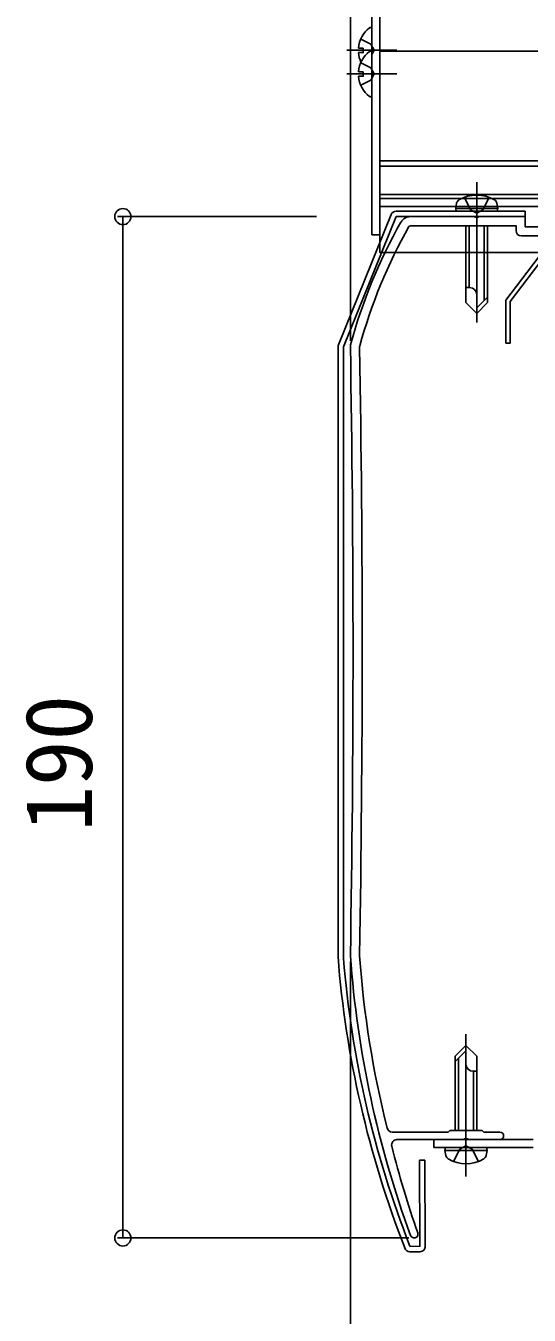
# Model space of a CAD drawing. Units: millimetres, scale not verified. Extents: x -1225 to 1225, y -1820 to 1812.
# Drawn here: x -760.9 to -667.4, y -1013.3 to -773.4 of the extents above; entities that cross this region are included whole.
import ezdxf
from ezdxf.enums import TextEntityAlignment as Align

# ---------------------------------------------------------------- set-up
doc = ezdxf.new("R2010")
doc.units = ezdxf.units.MM
doc.header["$LTSCALE"] = 10
for name, color, linetype in [('0-3_YKK_11', 7, 'Continuous'), ('0-4_YKK_12', 2, 'Continuous'), ('0-5_YKK_13', 4, 'Continuous'), ('0-7_YKK_D', 6, 'Continuous')]:
    doc.layers.add(name, color=color, linetype=linetype)
doc.styles.add('ＭＳ ゴシック', font='')
doc.styles.get('ＭＳ ゴシック').set_extended_font_data('MS Gothic')

msp = doc.modelspace()

# ---------------------------------------------------------------- linework, layer by layer
at = {"layer": '0-3_YKK_11'}
msp.add_line((-688.73, -998.9), (-688.73, -998.9), dxfattribs=at)
for points in [[(-689.7, -810.75), (-689.44, -810.6), (-669.8, -810.6), (-669.8, -811.5)], [(-620.7, -810.8), (-644.64, -810.8), (-644.83, -810.92), (-645.37, -810.92), (-645.56, -810.8), (-668.1, -810.8), (-668.1, -808.9), (-676.64, -808.9), (-676.83, -809.02), (-677.37, -809.02), (-677.56, -808.9), (-689.44, -808.9)], [(-668.8, -812.5), (-620.99, -812.5), (-619.39, -814.1), (-618.89, -813.6)], [(-672.8, -979.2), (-675.8, -979.2), (-676.1, -978.9), (-682.1, -978.9), (-682.4, -979.2), (-692.8, -979.2)], [(-691.93, -980.6), (-679.56, -980.6), (-679.37, -980.48), (-678.83, -980.48), (-678.64, -980.6), (-672.8, -980.6)]]:
    msp.add_lwpolyline(points, dxfattribs=at)
for centre, radius, start, end in [((-604.08, -859.03), 100, 150.5822, 164.7678), ((-689.44, -810.9), 2, 90, 150.5822), ((-604.08, -859.03), 98.3, 150.5822, 164.6256), ((-668.8, -811.5), 1, 180, 270), ((-699.6, -833.02), 1, 164.7677, 181.0069), ((-3921.53, -889.65), 3221.43, 358.9913, 1.00697), ((-3921.58, -889.65), 3223.18, 358.99269, 1.00262), ((-697.89, -833.24), 1, 164.6256, 181.0026), ((-699.6, -946.38), 1, 178.9913, 184.1603), ((-510.1, -932.6), 191, 184.1602, 200.1625), ((-697.9, -946.33), 1, 178.9927, 184.1836), ((-510.1, -932.6), 189.3, 184.1835, 194.0145), ((-692.8, -978.2), 1, 194.0145, 270), ((-691.93, -981.6), 1, 90, 194.0647), ((-672.8, -979.9), 0.7, 270, 90), ((-518.3, -938.1), 180, 194.0647, 199.4219), ((-688.73, -998.19), 0.71, 200.1625, 270), ((-688.73, -998.19), 0.71, 270, 19.4219)]:
    msp.add_arc(centre, radius, start, end, dxfattribs=at)
at = {"layer": '0-4_YKK_12'}
for p, q in [((-695.1, -735.76), (-695.1, -807.01)), ((-695.1, -778.15), (-325.55, -778.15)), ((-695.1, -798.51), (-325.55, -798.51)), ((-695.1, -799.51), (-325.55, -799.51))]:
    msp.add_line(p, q, dxfattribs=at)
for points in [[(-695.1, -805.51), (-656.1, -805.51), (-325.55, -805.51)], [(-695.1, -807.01), (-624.97, -807.01), (-325.55, -807.01)]]:
    msp.add_lwpolyline(points, dxfattribs=at)
at = {"layer": '0-5_YKK_13'}
for p, q in [((-696.6, -734.5), (-696.6, -812.31)), ((-696.6, -781.95), (-696.6, -774)), ((-698.68, -775.9), (-696.81, -776.83)), ((-696.81, -776.83), (-696.2, -777.97)), ((-691.93, -777.97), (-701.27, -777.97)), ((-699.08, -777.55), (-698.2, -777.55)), ((-696.6, -778.72), (-696.2, -777.97)), ((-696.6, -786.35), (-696.6, -778.4)), ((-699.08, -781.95), (-698.2, -781.95)), ((-698.68, -780.05), (-698.52, -779.97)), ((-698.68, -780.3), (-696.81, -781.23)), ((-696.81, -781.23), (-696.2, -782.37)), ((-691.93, -782.37), (-701.27, -782.37)), ((-677.1, -802.5), (-677.1, -828.61)), ((-695.1, -804.81), (-325.55, -804.81)), ((-679.4, -805.32), (-678.25, -807.63)), ((-677.1, -805.1), (-677.1, -811.69)), ((-674.8, -805.32), (-675.96, -807.63)), ((-668.1, -807.9), (-692.1, -807.9)), ((-681.01, -807.4), (-680.84, -806.42)), ((-673.19, -807.4), (-681.01, -807.4)), ((-681.01, -807.4), (-680.92, -807.9)), ((-673.28, -807.9), (-680.92, -807.9)), ((-678.25, -807.63), (-677.1, -808.24)), ((-675.96, -807.63), (-677.1, -808.24)), ((-673.19, -807.4), (-673.36, -806.42)), ((-673.19, -807.4), (-673.28, -807.9)), ((-668.1, -807.9), (-668.1, -808.9)), ((-693.03, -808.52), (-702.82, -832.75)), ((-692.1, -808.9), (-701.89, -833.13)), ((-668.1, -808.9), (-692.1, -808.9)), ((-679.1, -810.6), (-679.1, -824.9)), ((-678.5, -810.6), (-678.5, -822.1)), ((-675.7, -810.6), (-675.7, -824.5)), ((-675.1, -824.9), (-675.1, -810.6)), ((-662.6, -812.5), (-671.68, -824.44)), ((-670.88, -824.71), (-662.2, -813.3)), ((-678.43, -822.1), (-679.1, -822.1)), ((-679.1, -824.9), (-677.1, -826.9)), ((-677.1, -826.9), (-677.1, -823.43)), ((-675.1, -823.9), (-677.1, -825.9)), ((-675.1, -824.9), (-677.1, -826.9)), ((-702.89, -946.41), (-702.89, -833.13)), ((-701.89, -946.71), (-701.89, -833.13)), ((-679.1, -987.44), (-679.1, -960.96)), ((-681.1, -965.1), (-679.1, -963.1)), ((-681.1, -966.1), (-679.1, -964.1)), ((-677.1, -965.1), (-679.1, -963.1)), ((-679.1, -963.1), (-679.1, -966.56)), ((-681.1, -965.1), (-681.1, -978.8)), ((-680.5, -978.8), (-680.5, -965.5)), ((-677.1, -978.8), (-677.1, -965.1)), ((-677.77, -967.9), (-677.1, -967.9)), ((-677.7, -978.8), (-677.7, -967.9)), ((-685.1, -980.6), (-666.6, -980.6)), ((-685.1, -982.1), (-685.1, -980.6)), ((-685.1, -980.6), (-666.6, -980.6)), ((-685.1, -982.1), (-685.1, -980.6)), ((-685.1, -982.1), (-666.6, -982.1)), ((-685.1, -982.1), (-666.6, -982.1)), ((-683.01, -982.6), (-682.84, -983.57)), ((-675.28, -982.1), (-682.92, -982.1)), ((-681.4, -984.68), (-680.25, -982.36)), ((-680.25, -982.36), (-679.1, -981.75)), ((-677.96, -982.36), (-679.1, -981.75)), ((-676.8, -984.68), (-677.96, -982.36)), ((-675.19, -982.6), (-675.36, -983.57)), ((-675.19, -982.6), (-675.28, -982.1)), ((-687.74, -984.45), (-686.74, -984.44)), ((-686.66, -1000.44), (-686.74, -984.44)), ((-689.52, -1001.46), (-687.65, -1001.45))]:
    msp.add_line(p, q, dxfattribs=at)
for points in [[(-696.6, -734.5), (-695.1, -734.5), (-695.1, -812.31), (-696.6, -812.31)], [(-699.08, -778.4), (-698.2, -778.4), (-698.2, -777.55)], [(-699.08, -782.8), (-698.2, -782.8), (-698.2, -781.95)], [(-698.68, -784.45), (-696.81, -783.52), (-696.2, -782.37)], [(-325.55, -815.61), (-695.1, -815.61), (-695.1, -804.81)], [(-671.68, -824.44), (-671.68, -832.44), (-670.88, -832.44), (-670.88, -824.71)], [(-675.19, -982.6), (-683.01, -982.6), (-682.92, -982.1)], [(-689.52, -1000.46), (-687.66, -1000.45), (-687.74, -984.45)]]:
    msp.add_lwpolyline(points, dxfattribs=at)
for centre, radius, start, end in [((-693.8, -777.97), 5.3, 127.7141, 175.4006), ((-696.87, -774), 0.274, 0, 127.7141), ((-693.8, -782.37), 5.3, 127.7141, 175.4006), ((-693.8, -777.97), 5.3, 184.5994, 204.5289), ((-696.87, -778.4), 0.274, 0, 127.7141), ((-693.8, -782.37), 5.3, 184.5994, 232.2859), ((-696.87, -786.35), 0.274, 232.2859, 0), ((-679.95, -806.58), 0.9, 120.6359, 170), ((-677.1, -811.4), 6.5, 59.3641, 120.6359), ((-674.25, -806.58), 0.9, 10, 59.3641), ((-692.1, -808.9), 1, 90, 158), ((-678.43, -823.43), 1.33, 0, 90), ((-701.89, -833.13), 1, 158, 180), ((-700.89, -946.41), 2, 180, 184.4768), ((-513.6, -931.75), 189.87, 184.4768, 201.3148), ((-699.89, -946.71), 2, 180, 184.6603), ((-512.64, -931.44), 189.87, 184.6603, 201.3148), ((-677.77, -966.56), 1.33, 180, 270), ((-681.95, -983.42), 0.9, 190, 239.3641), ((-679.1, -978.6), 6.5, 239.3641, 300.6359), ((-676.25, -983.42), 0.9, 300.6359, 350), ((-689.52, -1000.46), 1, 197.8117, 270.311), ((-687.66, -1000.45), 1, 270.311, 0.311)]:
    msp.add_arc(centre, radius, start, end, dxfattribs=at)
at = {"layer": '0-7_YKK_D'}
for p, q in [((-700.6, -832.04), (-700.6, -653.5)), ((-700.6, -832.04), (-700.6, -693.5)), ((-706.89, -808.9), (-743.89, -808.9)), ((-742.89, -808.9), (-742.89, -998.9)), ((-700.6, -947.45), (-700.6, -1722.26)), ((-689.73, -998.9), (-743.89, -998.9))]:
    msp.add_line(p, q, dxfattribs=at)
for centre in [(-742.89, -808.9), (-742.89, -998.9)]:
    msp.add_circle(centre, 1.5, dxfattribs=at)

# ---------------------------------------------------------------- texts
at = {"layer": '0-7_YKK_D', "style": 'ＭＳ ゴシック'}
msp.add_text('190', height=12.46, rotation=90, dxfattribs=at).set_placement((-744.89, -923.31), align=Align.BOTTOM_LEFT)

doc.saveas('drawing.dxf')
